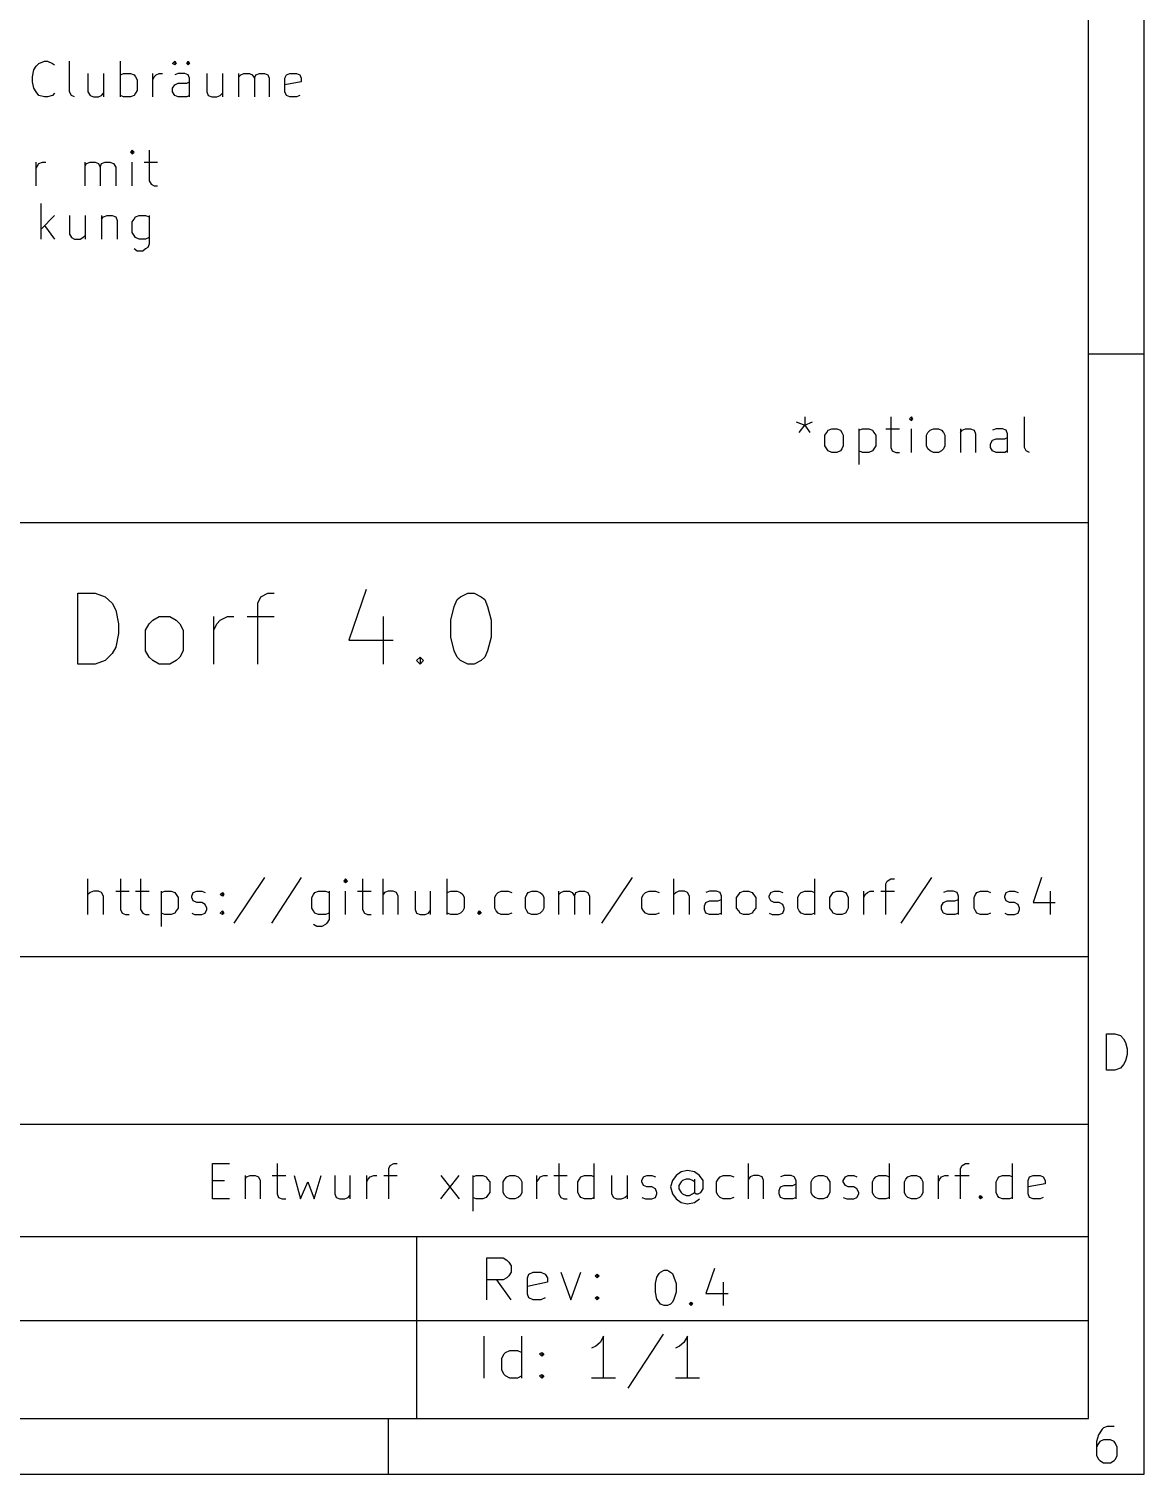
# Model space of a CAD drawing. Extents: x 10 to 287, y -200 to -10.
# Drawn here: x 247.2 to 287, y -200 to -148.4 of the extents above; entities that cross this region are included whole.
import ezdxf

# ---------------------------------------------------------------- set-up
doc = ezdxf.new("R2010")
doc.units = 0
doc.header["$MEASUREMENT"] = 0
doc.layers.add('BLUE3', color=171, linetype='CONTINUOUS')
doc.layers.add('RED2', color=1, linetype='CONTINUOUS')

msp = doc.modelspace()

# ---------------------------------------------------------------- linework, layer by layer
at = {"layer": 'BLUE3', "linetype": 'CONTINUOUS'}
for p, q in [((247.345, -149.835), (247.421, -149.708)), ((247.421, -149.708), (247.523, -149.606)), ((247.523, -149.606), (247.726, -149.53)), ((247.726, -149.53), (247.828, -149.53)), ((247.828, -149.53), (248.006, -149.606)), ((248.006, -149.606), (248.082, -149.657)), ((248.615, -150.622), (248.615, -149.53)), ((250.444, -150.8), (250.444, -149.53)), ((252.298, -149.606), (252.374, -149.53)), ((252.374, -149.657), (252.298, -149.606)), ((252.374, -149.53), (252.425, -149.606)), ((252.374, -149.53), (252.374, -149.657)), ((252.425, -149.606), (252.374, -149.657)), ((252.806, -149.606), (252.857, -149.53)), ((252.857, -149.657), (252.806, -149.606)), ((252.857, -149.53), (252.908, -149.606)), ((252.857, -149.53), (252.857, -149.657)), ((252.908, -149.606), (252.857, -149.657)), ((247.294, -150.089), (247.345, -149.835)), ((247.294, -150.266), (247.294, -150.089)), ((249.276, -149.962), (249.276, -150.622)), ((249.834, -149.962), (249.834, -150.8)), ((250.444, -150.012), (250.546, -149.962)), ((250.546, -149.962), (250.8, -149.962)), ((250.8, -149.962), (250.927, -150.012)), ((250.927, -150.012), (250.977, -150.089)), ((250.977, -150.089), (251.028, -150.19)), ((251.028, -150.19), (251.028, -150.571)), ((251.587, -150.8), (251.587, -149.962)), ((251.587, -150.19), (251.638, -150.089)), ((251.638, -150.089), (251.714, -150.012)), ((251.714, -150.012), (251.816, -149.962)), ((251.816, -149.962), (251.943, -149.962)), ((252.501, -149.962), (252.374, -150.012)), ((252.73, -149.962), (252.501, -149.962)), ((252.857, -150.012), (252.73, -149.962)), ((252.908, -150.139), (252.857, -150.012)), ((252.908, -150.8), (252.908, -150.139)), ((253.517, -149.962), (253.517, -150.622)), ((254.076, -149.962), (254.076, -150.8)), ((254.66, -150.8), (254.66, -149.962)), ((254.66, -150.089), (254.737, -150.012)), ((254.737, -150.012), (254.838, -149.962)), ((254.838, -149.962), (255.041, -149.962)), ((255.041, -149.962), (255.143, -150.012)), ((255.143, -150.012), (255.219, -150.139)), ((255.219, -150.139), (255.27, -150.012)), ((255.219, -150.139), (255.219, -150.8)), ((255.27, -150.012), (255.397, -149.962)), ((255.397, -149.962), (255.575, -149.962)), ((255.575, -149.962), (255.702, -150.012)), ((255.702, -150.012), (255.753, -150.139)), ((255.753, -150.139), (255.753, -150.8)), ((256.311, -150.139), (256.362, -150.012)), ((256.311, -150.622), (256.311, -150.139)), ((256.362, -150.012), (256.489, -149.962)), ((256.489, -149.962), (256.718, -149.962)), ((256.718, -149.962), (256.845, -150.012)), ((256.845, -150.012), (256.896, -150.139)), ((256.896, -150.139), (256.896, -150.266)), ((247.345, -150.495), (247.294, -150.266)), ((247.421, -150.622), (247.345, -150.495)), ((247.523, -150.749), (247.421, -150.622)), ((248.082, -150.673), (248.006, -150.749)), ((248.691, -150.749), (248.615, -150.622)), ((249.276, -150.622), (249.352, -150.749)), ((249.758, -150.749), (249.834, -150.673)), ((250.977, -150.673), (250.927, -150.749)), ((251.028, -150.571), (250.977, -150.673)), ((252.298, -150.495), (252.374, -150.368)), ((252.298, -150.622), (252.298, -150.495)), ((252.374, -150.749), (252.298, -150.622)), ((252.374, -150.368), (252.501, -150.317)), ((252.501, -150.317), (252.806, -150.317)), ((252.806, -150.317), (252.908, -150.266)), ((253.517, -150.622), (253.568, -150.749)), ((254, -150.749), (254.076, -150.673)), ((256.896, -150.266), (256.311, -150.368)), ((256.362, -150.749), (256.311, -150.622)), ((247.726, -150.8), (247.523, -150.749)), ((247.828, -150.8), (247.726, -150.8)), ((248.006, -150.749), (247.828, -150.8)), ((248.793, -150.8), (248.691, -150.749)), ((249.352, -150.749), (249.479, -150.8)), ((249.479, -150.8), (249.657, -150.8)), ((249.657, -150.8), (249.758, -150.749)), ((250.546, -150.8), (250.444, -150.749)), ((250.8, -150.8), (250.546, -150.8)), ((250.927, -150.749), (250.8, -150.8)), ((252.501, -150.8), (252.374, -150.749)), ((252.806, -150.8), (252.501, -150.8)), ((252.908, -150.749), (252.806, -150.8)), ((253.568, -150.749), (253.695, -150.8)), ((253.695, -150.8), (253.873, -150.8)), ((253.873, -150.8), (254, -150.749)), ((256.489, -150.8), (256.362, -150.749)), ((256.718, -150.8), (256.489, -150.8)), ((256.845, -150.749), (256.718, -150.8)), ((250.85, -152.705), (250.8, -152.781)), ((250.8, -152.781), (250.85, -152.832)), ((250.927, -152.781), (250.85, -152.705)), ((250.85, -152.705), (250.85, -152.832)), ((250.85, -152.832), (250.927, -152.781)), ((251.46, -152.705), (251.46, -153.797)), ((247.421, -153.975), (247.421, -153.137)), ((247.421, -153.365), (247.472, -153.264)), ((247.472, -153.264), (247.523, -153.187)), ((247.523, -153.187), (247.65, -153.137)), ((247.65, -153.137), (247.777, -153.137)), ((249.174, -153.975), (249.174, -153.137)), ((249.174, -153.264), (249.225, -153.187)), ((249.225, -153.187), (249.352, -153.137)), ((249.352, -153.137), (249.53, -153.137)), ((249.53, -153.137), (249.657, -153.187)), ((249.657, -153.187), (249.707, -153.314)), ((249.707, -153.314), (249.758, -153.187)), ((249.707, -153.314), (249.707, -153.975)), ((249.758, -153.187), (249.885, -153.137)), ((249.885, -153.137), (250.063, -153.137)), ((250.063, -153.137), (250.19, -153.187)), ((250.19, -153.187), (250.266, -153.314)), ((250.266, -153.314), (250.266, -153.975)), ((250.85, -153.975), (250.85, -153.137)), ((251.282, -153.137), (251.765, -153.137)), ((251.46, -153.797), (251.536, -153.924)), ((251.536, -153.924), (251.638, -153.975)), ((251.638, -153.975), (251.765, -153.975)), ((247.599, -155.88), (247.599, -154.61)), ((248.082, -155.042), (247.599, -155.524)), ((248.615, -155.042), (248.615, -155.702)), ((249.174, -155.042), (249.174, -155.88)), ((249.758, -155.042), (249.758, -155.88)), ((249.758, -155.169), (249.834, -155.092)), ((249.834, -155.092), (249.961, -155.042)), ((249.961, -155.042), (250.139, -155.042)), ((250.139, -155.042), (250.266, -155.092)), ((250.266, -155.092), (250.317, -155.219)), ((250.317, -155.219), (250.317, -155.88)), ((250.85, -155.27), (250.927, -155.169)), ((250.85, -155.651), (250.85, -155.27)), ((250.927, -155.169), (250.977, -155.092)), ((250.977, -155.092), (251.104, -155.042)), ((251.104, -155.042), (251.333, -155.042)), ((251.333, -155.042), (251.46, -155.092)), ((251.46, -155.042), (251.46, -156.058)), ((247.726, -155.397), (248.082, -155.88)), ((248.615, -155.702), (248.691, -155.829)), ((248.691, -155.829), (248.793, -155.88)), ((248.793, -155.88), (248.996, -155.88)), ((248.996, -155.88), (249.098, -155.829)), ((249.098, -155.829), (249.174, -155.753)), ((250.927, -155.753), (250.85, -155.651)), ((250.977, -155.829), (250.927, -155.753)), ((251.104, -155.88), (250.977, -155.829)), ((251.333, -155.88), (251.104, -155.88)), ((251.46, -155.829), (251.333, -155.88)), ((251.028, -156.312), (250.927, -156.235)), ((251.231, -156.312), (251.028, -156.312)), ((251.333, -156.235), (251.231, -156.312)), ((251.409, -156.185), (251.333, -156.235)), ((251.46, -156.058), (251.409, -156.185)), ((274.574, -162.408), (274.879, -162.535)), ((274.676, -162.789), (274.879, -162.535)), ((274.879, -162.23), (274.879, -162.535)), ((274.879, -162.535), (275.158, -162.408)), ((274.879, -162.535), (275.057, -162.789)), ((277.952, -162.23), (277.952, -163.322)), ((278.689, -162.23), (278.613, -162.306)), ((278.613, -162.306), (278.689, -162.357)), ((278.74, -162.306), (278.689, -162.23)), ((278.689, -162.23), (278.689, -162.357)), ((278.689, -162.357), (278.74, -162.306)), ((282.727, -163.322), (282.727, -162.23)), ((275.59, -162.89), (275.666, -162.789)), ((275.59, -163.271), (275.59, -162.89)), ((275.666, -162.789), (275.717, -162.712)), ((275.717, -162.712), (275.844, -162.662)), ((275.844, -162.662), (276.022, -162.662)), ((276.022, -162.662), (276.149, -162.712)), ((276.149, -162.712), (276.2, -162.789)), ((276.2, -162.789), (276.25, -162.89)), ((276.25, -162.89), (276.25, -163.271)), ((276.809, -162.662), (276.809, -163.932)), ((276.809, -162.712), (276.936, -162.662)), ((276.936, -162.662), (277.165, -162.662)), ((277.165, -162.662), (277.292, -162.712)), ((277.292, -162.712), (277.343, -162.789)), ((277.343, -162.789), (277.419, -162.89)), ((277.419, -162.89), (277.419, -163.271)), ((277.774, -162.662), (278.257, -162.662)), ((278.689, -163.5), (278.689, -162.662)), ((279.222, -162.89), (279.273, -162.789)), ((279.222, -163.271), (279.222, -162.89)), ((279.273, -162.789), (279.349, -162.712)), ((279.349, -162.712), (279.476, -162.662)), ((279.476, -162.662), (279.654, -162.662)), ((279.654, -162.662), (279.756, -162.712)), ((279.756, -162.712), (279.832, -162.789)), ((279.832, -162.789), (279.883, -162.89)), ((279.883, -162.89), (279.883, -163.271)), ((280.441, -162.662), (280.441, -163.5)), ((280.441, -162.789), (280.492, -162.712)), ((280.492, -162.712), (280.619, -162.662)), ((280.619, -162.662), (280.797, -162.662)), ((280.797, -162.662), (280.924, -162.712)), ((280.924, -162.712), (280.975, -162.839)), ((280.975, -162.839), (280.975, -163.5)), ((281.508, -163.195), (281.584, -163.068)), ((281.711, -162.662), (281.584, -162.712)), ((281.584, -163.068), (281.711, -163.017)), ((281.94, -162.662), (281.711, -162.662)), ((281.711, -163.017), (282.016, -163.017)), ((282.067, -162.712), (281.94, -162.662)), ((282.016, -163.017), (282.118, -162.966)), ((282.118, -162.839), (282.067, -162.712)), ((282.118, -163.5), (282.118, -162.839)), ((275.666, -163.373), (275.59, -163.271)), ((275.717, -163.449), (275.666, -163.373)), ((275.844, -163.5), (275.717, -163.449)), ((276.022, -163.5), (275.844, -163.5)), ((276.149, -163.449), (276.022, -163.5)), ((276.2, -163.373), (276.149, -163.449)), ((276.25, -163.271), (276.2, -163.373)), ((276.936, -163.5), (276.809, -163.449)), ((277.165, -163.5), (276.936, -163.5)), ((277.292, -163.449), (277.165, -163.5)), ((277.343, -163.373), (277.292, -163.449)), ((277.419, -163.271), (277.343, -163.373)), ((277.952, -163.322), (278.003, -163.449)), ((278.003, -163.449), (278.13, -163.5)), ((278.13, -163.5), (278.257, -163.5)), ((279.273, -163.373), (279.222, -163.271)), ((279.349, -163.449), (279.273, -163.373)), ((279.476, -163.5), (279.349, -163.449)), ((279.654, -163.5), (279.476, -163.5)), ((279.756, -163.449), (279.654, -163.5)), ((279.832, -163.373), (279.756, -163.449)), ((279.883, -163.271), (279.832, -163.373)), ((281.508, -163.322), (281.508, -163.195)), ((281.584, -163.449), (281.508, -163.322)), ((281.711, -163.5), (281.584, -163.449)), ((282.016, -163.5), (281.711, -163.5)), ((282.118, -163.449), (282.016, -163.5)), ((282.778, -163.449), (282.727, -163.322)), ((282.905, -163.5), (282.778, -163.449)), ((248.92, -171.069), (248.92, -168.529)), ((248.92, -168.529), (249.53, -168.529)), ((249.53, -168.529), (249.885, -168.656)), ((249.885, -168.656), (250.139, -168.885)), ((255.346, -168.885), (255.448, -168.656)), ((255.448, -168.656), (255.702, -168.529)), ((255.702, -168.529), (255.93, -168.529)), ((259.207, -168.402), (258.597, -170.205)), ((262.357, -169.012), (262.458, -168.758)), ((262.458, -168.758), (262.585, -168.656)), ((262.585, -168.656), (262.839, -168.529)), ((262.839, -168.529), (263.068, -168.529)), ((263.068, -168.529), (263.322, -168.656)), ((263.322, -168.656), (263.449, -168.758)), ((263.449, -168.758), (263.55, -169.012)), ((250.139, -168.885), (250.266, -169.139)), ((250.266, -169.139), (250.368, -169.621)), ((255.346, -171.069), (255.346, -168.885)), ((262.23, -169.494), (262.357, -169.012)), ((263.55, -169.012), (263.677, -169.494)), ((250.368, -169.621), (250.368, -169.977)), ((251.333, -169.85), (251.46, -169.621)), ((251.333, -170.586), (251.333, -169.85)), ((251.46, -169.621), (251.587, -169.494)), ((251.587, -169.494), (251.816, -169.367)), ((251.816, -169.367), (252.197, -169.367)), ((252.197, -169.367), (252.425, -169.494)), ((252.425, -169.494), (252.552, -169.621)), ((252.552, -169.621), (252.679, -169.85)), ((252.679, -169.85), (252.679, -170.586)), ((253.771, -171.069), (253.771, -169.367)), ((253.771, -169.85), (253.873, -169.621)), ((253.873, -169.621), (254, -169.494)), ((254, -169.494), (254.254, -169.367)), ((254.254, -169.367), (254.483, -169.367)), ((254.965, -169.367), (255.93, -169.367)), ((259.817, -169.367), (259.817, -171.069)), ((262.23, -170.104), (262.23, -169.494)), ((263.677, -169.494), (263.677, -170.104)), ((250.368, -169.977), (250.266, -170.459)), ((258.597, -170.205), (260.172, -170.205)), ((262.357, -170.586), (262.23, -170.104)), ((263.677, -170.104), (263.55, -170.586)), ((250.139, -170.688), (249.885, -170.942)), ((250.266, -170.459), (250.139, -170.688)), ((251.46, -170.815), (251.333, -170.586)), ((251.587, -170.942), (251.46, -170.815)), ((252.552, -170.815), (252.425, -170.942)), ((252.679, -170.586), (252.552, -170.815)), ((261.01, -170.942), (261.137, -170.815)), ((261.137, -170.815), (261.264, -170.942)), ((261.137, -170.815), (261.137, -171.069)), ((262.458, -170.815), (262.357, -170.586)), ((262.585, -170.942), (262.458, -170.815)), ((263.449, -170.815), (263.322, -170.942)), ((263.55, -170.586), (263.449, -170.815)), ((249.53, -171.069), (248.92, -171.069)), ((249.885, -170.942), (249.53, -171.069)), ((251.816, -171.069), (251.587, -170.942)), ((252.197, -171.069), (251.816, -171.069)), ((252.425, -170.942), (252.197, -171.069)), ((261.137, -171.069), (261.01, -170.942)), ((261.264, -170.942), (261.137, -171.069)), ((262.839, -171.069), (262.585, -170.942)), ((263.068, -171.069), (262.839, -171.069)), ((263.322, -170.942), (263.068, -171.069)), ((249.276, -180.01), (249.276, -178.74)), ((250.444, -178.74), (250.444, -179.832)), ((251.155, -178.74), (251.155, -179.832)), ((255.575, -178.689), (254.483, -180.315)), ((256.896, -178.689), (255.829, -180.315)), ((258.47, -178.74), (258.42, -178.816)), ((258.42, -178.816), (258.47, -178.867)), ((258.547, -178.816), (258.47, -178.74)), ((258.47, -178.74), (258.47, -178.867)), ((258.47, -178.867), (258.547, -178.816)), ((259.08, -178.74), (259.08, -179.832)), ((259.817, -180.01), (259.817, -178.74)), ((262.103, -180.01), (262.103, -178.74)), ((268.707, -178.689), (267.614, -180.315)), ((270.205, -180.01), (270.205, -178.74)), ((275.234, -180.01), (275.234, -178.74)), ((277.774, -178.918), (277.825, -178.816)), ((277.774, -180.01), (277.774, -178.918)), ((277.825, -178.816), (277.952, -178.74)), ((277.952, -178.74), (278.079, -178.74)), ((279.4, -178.689), (278.308, -180.315)), ((283.337, -178.689), (283.032, -179.578)), ((249.352, -179.222), (249.276, -179.299)), ((249.479, -179.172), (249.352, -179.222)), ((249.657, -179.172), (249.479, -179.172)), ((249.758, -179.222), (249.657, -179.172)), ((249.834, -179.349), (249.758, -179.222)), ((249.834, -180.01), (249.834, -179.349)), ((250.266, -179.172), (250.749, -179.172)), ((250.977, -179.172), (251.46, -179.172)), ((251.892, -179.172), (251.892, -180.442)), ((251.892, -179.222), (252.019, -179.172)), ((252.019, -179.172), (252.247, -179.172)), ((252.247, -179.172), (252.374, -179.222)), ((252.374, -179.222), (252.425, -179.299)), ((252.425, -179.299), (252.501, -179.4)), ((252.501, -179.4), (252.501, -179.781)), ((252.984, -179.349), (253.035, -179.222)), ((252.984, -179.4), (252.984, -179.349)), ((253.035, -179.527), (252.984, -179.4)), ((253.035, -179.222), (253.162, -179.172)), ((253.162, -179.578), (253.035, -179.527)), ((253.162, -179.172), (253.34, -179.172)), ((253.34, -179.578), (253.162, -179.578)), ((253.34, -179.172), (253.467, -179.222)), ((253.467, -179.654), (253.34, -179.578)), ((253.517, -179.781), (253.467, -179.654)), ((254, -179.299), (254.076, -179.222)), ((254.076, -179.349), (254, -179.299)), ((254.076, -179.222), (254.127, -179.299)), ((254.076, -179.222), (254.076, -179.349)), ((254.127, -179.299), (254.076, -179.349)), ((257.277, -179.4), (257.327, -179.299)), ((257.277, -179.781), (257.277, -179.4)), ((257.327, -179.299), (257.378, -179.222)), ((257.378, -179.222), (257.505, -179.172)), ((257.505, -179.172), (257.759, -179.172)), ((257.759, -179.172), (257.886, -179.222)), ((257.886, -179.172), (257.886, -180.188)), ((258.47, -180.01), (258.47, -179.172)), ((258.902, -179.172), (259.385, -179.172)), ((259.867, -179.222), (259.817, -179.299)), ((259.994, -179.172), (259.867, -179.222)), ((260.172, -179.172), (259.994, -179.172)), ((260.299, -179.222), (260.172, -179.172)), ((260.35, -179.349), (260.299, -179.222)), ((260.35, -180.01), (260.35, -179.349)), ((260.96, -179.172), (260.96, -179.832)), ((261.493, -179.172), (261.493, -180.01)), ((262.103, -179.222), (262.23, -179.172)), ((262.23, -179.172), (262.458, -179.172)), ((262.458, -179.172), (262.585, -179.222)), ((262.585, -179.222), (262.661, -179.299)), ((262.661, -179.299), (262.712, -179.4)), ((262.712, -179.4), (262.712, -179.781)), ((263.804, -179.4), (263.855, -179.299)), ((263.804, -179.781), (263.804, -179.4)), ((263.855, -179.299), (263.931, -179.222)), ((263.931, -179.222), (264.033, -179.172)), ((264.033, -179.172), (264.287, -179.172)), ((264.287, -179.172), (264.414, -179.222)), ((264.897, -179.4), (264.947, -179.299)), ((264.897, -179.781), (264.897, -179.4)), ((264.947, -179.299), (264.998, -179.222)), ((264.998, -179.222), (265.125, -179.172)), ((265.125, -179.172), (265.303, -179.172)), ((265.303, -179.172), (265.43, -179.222)), ((265.43, -179.222), (265.506, -179.299)), ((265.506, -179.299), (265.557, -179.4)), ((265.557, -179.4), (265.557, -179.781)), ((266.09, -180.01), (266.09, -179.172)), ((266.09, -179.299), (266.167, -179.222)), ((266.167, -179.222), (266.268, -179.172)), ((266.268, -179.172), (266.471, -179.172)), ((266.471, -179.172), (266.573, -179.222)), ((266.573, -179.222), (266.649, -179.349)), ((266.649, -179.349), (266.7, -179.222)), ((266.649, -179.349), (266.649, -180.01)), ((266.7, -179.222), (266.827, -179.172)), ((266.827, -179.172), (267.005, -179.172)), ((267.005, -179.172), (267.132, -179.222)), ((267.132, -179.222), (267.183, -179.349)), ((267.183, -179.349), (267.183, -180.01)), ((269.062, -179.4), (269.113, -179.299)), ((269.062, -179.781), (269.062, -179.4)), ((269.113, -179.299), (269.189, -179.222)), ((269.189, -179.222), (269.316, -179.172)), ((269.316, -179.172), (269.545, -179.172)), ((269.545, -179.172), (269.672, -179.222)), ((270.281, -179.222), (270.205, -179.299)), ((270.383, -179.172), (270.281, -179.222)), ((270.586, -179.172), (270.383, -179.172)), ((270.688, -179.222), (270.586, -179.172)), ((270.764, -179.349), (270.688, -179.222)), ((270.764, -180.01), (270.764, -179.349)), ((271.297, -179.705), (271.348, -179.578)), ((271.475, -179.172), (271.348, -179.222)), ((271.348, -179.578), (271.475, -179.527)), ((271.729, -179.172), (271.475, -179.172)), ((271.475, -179.527), (271.78, -179.527)), ((271.856, -179.222), (271.729, -179.172)), ((271.78, -179.527), (271.907, -179.476)), ((271.907, -179.349), (271.856, -179.222)), ((271.907, -180.01), (271.907, -179.349)), ((272.44, -179.4), (272.517, -179.299)), ((272.44, -179.781), (272.44, -179.4)), ((272.517, -179.299), (272.567, -179.222)), ((272.567, -179.222), (272.694, -179.172)), ((272.694, -179.172), (272.872, -179.172)), ((272.872, -179.172), (272.999, -179.222)), ((272.999, -179.222), (273.05, -179.299)), ((273.05, -179.299), (273.126, -179.4)), ((273.126, -179.4), (273.126, -179.781)), ((273.609, -179.349), (273.66, -179.222)), ((273.609, -179.4), (273.609, -179.349)), ((273.66, -179.527), (273.609, -179.4)), ((273.66, -179.222), (273.787, -179.172)), ((273.787, -179.578), (273.66, -179.527)), ((273.787, -179.172), (273.964, -179.172)), ((273.964, -179.578), (273.787, -179.578)), ((273.964, -179.172), (274.091, -179.222)), ((274.091, -179.654), (273.964, -179.578)), ((274.142, -179.781), (274.091, -179.654)), ((274.625, -179.4), (274.676, -179.299)), ((274.625, -179.781), (274.625, -179.4)), ((274.676, -179.299), (274.752, -179.222)), ((274.752, -179.222), (274.879, -179.172)), ((274.879, -179.172), (275.107, -179.172)), ((275.107, -179.172), (275.234, -179.222)), ((275.768, -179.4), (275.844, -179.299)), ((275.768, -179.781), (275.768, -179.4)), ((275.844, -179.299), (275.895, -179.222)), ((275.895, -179.222), (276.022, -179.172)), ((276.022, -179.172), (276.2, -179.172)), ((276.2, -179.172), (276.327, -179.222)), ((276.327, -179.222), (276.377, -179.299)), ((276.377, -179.299), (276.428, -179.4)), ((276.428, -179.4), (276.428, -179.781)), ((276.987, -180.01), (276.987, -179.172)), ((276.987, -179.4), (277.038, -179.299)), ((277.038, -179.299), (277.114, -179.222)), ((277.114, -179.222), (277.216, -179.172)), ((277.216, -179.172), (277.343, -179.172)), ((277.597, -179.172), (278.079, -179.172)), ((279.756, -179.705), (279.832, -179.578)), ((279.959, -179.172), (279.832, -179.222)), ((279.832, -179.578), (279.959, -179.527)), ((280.187, -179.172), (279.959, -179.172)), ((279.959, -179.527), (280.238, -179.527)), ((280.314, -179.222), (280.187, -179.172)), ((280.238, -179.527), (280.365, -179.476)), ((280.365, -179.349), (280.314, -179.222)), ((280.365, -180.01), (280.365, -179.349)), ((280.924, -179.4), (280.975, -179.299)), ((280.924, -179.781), (280.924, -179.4)), ((280.975, -179.299), (281.026, -179.222)), ((281.026, -179.222), (281.153, -179.172)), ((281.153, -179.172), (281.407, -179.172)), ((281.407, -179.172), (281.508, -179.222)), ((282.016, -179.349), (282.067, -179.222)), ((282.016, -179.4), (282.016, -179.349)), ((282.067, -179.527), (282.016, -179.4)), ((282.067, -179.222), (282.194, -179.172)), ((282.194, -179.578), (282.067, -179.527)), ((282.194, -179.172), (282.372, -179.172)), ((282.372, -179.578), (282.194, -179.578)), ((282.372, -179.172), (282.499, -179.222)), ((282.499, -179.654), (282.372, -179.578)), ((282.55, -179.781), (282.499, -179.654)), ((283.032, -179.578), (283.82, -179.578)), ((283.642, -179.172), (283.642, -180.01)), ((250.444, -179.832), (250.495, -179.959)), ((250.495, -179.959), (250.622, -180.01)), ((250.622, -180.01), (250.749, -180.01)), ((251.155, -179.832), (251.231, -179.959)), ((251.231, -179.959), (251.333, -180.01)), ((251.333, -180.01), (251.46, -180.01)), ((252.019, -180.01), (251.892, -179.959)), ((252.247, -180.01), (252.019, -180.01)), ((252.374, -179.959), (252.247, -180.01)), ((252.425, -179.883), (252.374, -179.959)), ((252.501, -179.781), (252.425, -179.883)), ((252.984, -179.959), (253.086, -180.01)), ((253.086, -180.01), (253.34, -180.01)), ((253.34, -180.01), (253.467, -179.959)), ((253.467, -179.959), (253.517, -179.832)), ((253.517, -179.832), (253.517, -179.781)), ((254, -179.959), (254.076, -179.883)), ((254.076, -180.01), (254, -179.959)), ((254.076, -179.883), (254.127, -179.959)), ((254.076, -179.883), (254.076, -180.01)), ((254.127, -179.959), (254.076, -180.01)), ((257.327, -179.883), (257.277, -179.781)), ((257.378, -179.959), (257.327, -179.883)), ((257.505, -180.01), (257.378, -179.959)), ((257.759, -180.01), (257.505, -180.01)), ((257.886, -179.959), (257.759, -180.01)), ((259.08, -179.832), (259.156, -179.959)), ((259.156, -179.959), (259.258, -180.01)), ((259.258, -180.01), (259.385, -180.01)), ((260.96, -179.832), (261.01, -179.959)), ((261.01, -179.959), (261.137, -180.01)), ((261.137, -180.01), (261.315, -180.01)), ((261.315, -180.01), (261.442, -179.959)), ((261.442, -179.959), (261.493, -179.883)), ((262.23, -180.01), (262.103, -179.959)), ((262.458, -180.01), (262.23, -180.01)), ((262.585, -179.959), (262.458, -180.01)), ((262.661, -179.883), (262.585, -179.959)), ((262.712, -179.781), (262.661, -179.883)), ((263.195, -179.959), (263.246, -179.883)), ((263.246, -180.01), (263.195, -179.959)), ((263.246, -179.883), (263.322, -179.959)), ((263.246, -179.883), (263.246, -180.01)), ((263.322, -179.959), (263.246, -180.01)), ((263.855, -179.883), (263.804, -179.781)), ((263.931, -179.959), (263.855, -179.883)), ((264.033, -180.01), (263.931, -179.959)), ((264.287, -180.01), (264.033, -180.01)), ((264.414, -179.959), (264.287, -180.01)), ((264.947, -179.883), (264.897, -179.781)), ((264.998, -179.959), (264.947, -179.883)), ((265.125, -180.01), (264.998, -179.959)), ((265.303, -180.01), (265.125, -180.01)), ((265.43, -179.959), (265.303, -180.01)), ((265.506, -179.883), (265.43, -179.959)), ((265.557, -179.781), (265.506, -179.883)), ((269.113, -179.883), (269.062, -179.781)), ((269.189, -179.959), (269.113, -179.883)), ((269.316, -180.01), (269.189, -179.959)), ((269.545, -180.01), (269.316, -180.01)), ((269.672, -179.959), (269.545, -180.01)), ((271.297, -179.832), (271.297, -179.705)), ((271.348, -179.959), (271.297, -179.832)), ((271.475, -180.01), (271.348, -179.959)), ((271.78, -180.01), (271.475, -180.01)), ((271.907, -179.959), (271.78, -180.01)), ((272.517, -179.883), (272.44, -179.781)), ((272.567, -179.959), (272.517, -179.883)), ((272.694, -180.01), (272.567, -179.959)), ((272.872, -180.01), (272.694, -180.01)), ((272.999, -179.959), (272.872, -180.01)), ((273.05, -179.883), (272.999, -179.959)), ((273.126, -179.781), (273.05, -179.883)), ((273.609, -179.959), (273.71, -180.01)), ((273.71, -180.01), (273.964, -180.01)), ((273.964, -180.01), (274.091, -179.959)), ((274.091, -179.959), (274.142, -179.832)), ((274.142, -179.832), (274.142, -179.781)), ((274.676, -179.883), (274.625, -179.781)), ((274.752, -179.959), (274.676, -179.883)), ((274.879, -180.01), (274.752, -179.959)), ((275.107, -180.01), (274.879, -180.01)), ((275.234, -179.959), (275.107, -180.01)), ((275.844, -179.883), (275.768, -179.781)), ((275.895, -179.959), (275.844, -179.883)), ((276.022, -180.01), (275.895, -179.959)), ((276.2, -180.01), (276.022, -180.01)), ((276.327, -179.959), (276.2, -180.01)), ((276.377, -179.883), (276.327, -179.959)), ((276.428, -179.781), (276.377, -179.883)), ((279.756, -179.832), (279.756, -179.705)), ((279.832, -179.959), (279.756, -179.832)), ((279.959, -180.01), (279.832, -179.959)), ((280.238, -180.01), (279.959, -180.01)), ((280.365, -179.959), (280.238, -180.01)), ((280.975, -179.883), (280.924, -179.781)), ((281.026, -179.959), (280.975, -179.883)), ((281.153, -180.01), (281.026, -179.959)), ((281.407, -180.01), (281.153, -180.01)), ((281.508, -179.959), (281.407, -180.01)), ((282.016, -179.959), (282.118, -180.01)), ((282.118, -180.01), (282.372, -180.01)), ((282.372, -180.01), (282.499, -179.959)), ((282.499, -179.959), (282.55, -179.832)), ((282.55, -179.832), (282.55, -179.781)), ((257.454, -180.442), (257.327, -180.365)), ((257.632, -180.442), (257.454, -180.442)), ((257.759, -180.365), (257.632, -180.442)), ((257.81, -180.315), (257.759, -180.365)), ((257.886, -180.188), (257.81, -180.315)), ((253.721, -190.17), (253.721, -188.9)), ((253.721, -188.9), (254.33, -188.9)), ((256.032, -188.9), (256.032, -189.992)), ((260.071, -188.976), (260.198, -188.9)), ((260.198, -188.9), (260.325, -188.9)), ((266.09, -188.9), (266.09, -189.992)), ((267.36, -190.17), (267.36, -188.9)), ((272.872, -190.17), (272.872, -188.9)), ((277.901, -190.17), (277.901, -188.9)), ((280.492, -188.976), (280.619, -188.9)), ((280.619, -188.9), (280.746, -188.9)), ((282.296, -190.17), (282.296, -188.9)), ((254.889, -189.332), (254.889, -190.17)), ((254.889, -189.459), (254.94, -189.382)), ((254.94, -189.382), (255.067, -189.332)), ((255.067, -189.332), (255.245, -189.332)), ((255.245, -189.332), (255.372, -189.382)), ((255.372, -189.382), (255.422, -189.509)), ((255.854, -189.332), (256.337, -189.332)), ((256.642, -189.332), (256.87, -190.17)), ((257.353, -190.17), (257.607, -189.332)), ((258.089, -189.332), (258.089, -189.992)), ((258.623, -189.332), (258.623, -190.17)), ((259.232, -190.17), (259.232, -189.332)), ((259.232, -189.56), (259.283, -189.459)), ((259.283, -189.459), (259.359, -189.382)), ((259.359, -189.382), (259.486, -189.332)), ((259.486, -189.332), (259.588, -189.332)), ((259.842, -189.332), (260.325, -189.332)), ((260.02, -189.078), (260.071, -188.976)), ((260.02, -190.17), (260.02, -189.078)), ((261.874, -190.17), (262.534, -189.332)), ((261.874, -189.332), (262.534, -190.17)), ((263.017, -189.332), (263.017, -190.602)), ((263.017, -189.382), (263.144, -189.332)), ((263.144, -189.332), (263.373, -189.332)), ((263.373, -189.332), (263.5, -189.382)), ((263.5, -189.382), (263.55, -189.459)), ((263.55, -189.459), (263.627, -189.56)), ((264.109, -189.56), (264.16, -189.459)), ((264.16, -189.459), (264.236, -189.382)), ((264.236, -189.382), (264.338, -189.332)), ((264.338, -189.332), (264.516, -189.332)), ((264.516, -189.332), (264.643, -189.382)), ((264.643, -189.382), (264.719, -189.459)), ((264.719, -189.459), (264.77, -189.56)), ((265.303, -190.17), (265.303, -189.332)), ((265.303, -189.56), (265.379, -189.459)), ((265.379, -189.459), (265.43, -189.382)), ((265.43, -189.382), (265.557, -189.332)), ((265.557, -189.332), (265.684, -189.332)), ((265.913, -189.332), (266.395, -189.332)), ((266.776, -189.56), (266.827, -189.459)), ((266.827, -189.459), (266.878, -189.382)), ((266.878, -189.382), (267.005, -189.332)), ((267.005, -189.332), (267.259, -189.332)), ((267.259, -189.332), (267.36, -189.382)), ((267.97, -189.332), (267.97, -189.992)), ((268.529, -189.332), (268.529, -190.17)), ((269.062, -189.509), (269.113, -189.382)), ((269.113, -189.382), (269.24, -189.332)), ((269.24, -189.332), (269.418, -189.332)), ((269.418, -189.332), (269.545, -189.382)), ((270.281, -189.332), (270.154, -189.509)), ((270.459, -189.205), (270.281, -189.332)), ((270.688, -189.154), (270.459, -189.205)), ((270.637, -189.459), (270.51, -189.509)), ((270.764, -189.459), (270.637, -189.459)), ((270.942, -189.205), (270.688, -189.154)), ((270.866, -189.509), (270.764, -189.459)), ((271.12, -189.332), (270.942, -189.205)), ((270.942, -189.459), (270.942, -189.941)), ((271.247, -189.509), (271.12, -189.332)), ((271.729, -189.56), (271.78, -189.459)), ((271.78, -189.459), (271.856, -189.382)), ((271.856, -189.382), (271.958, -189.332)), ((271.958, -189.332), (272.212, -189.332)), ((272.212, -189.332), (272.339, -189.382)), ((272.923, -189.382), (272.872, -189.459)), ((273.05, -189.332), (272.923, -189.382)), ((273.228, -189.332), (273.05, -189.332)), ((273.355, -189.382), (273.228, -189.332)), ((273.406, -189.509), (273.355, -189.382)), ((274.142, -189.332), (274.015, -189.382)), ((274.396, -189.332), (274.142, -189.332)), ((274.498, -189.382), (274.396, -189.332)), ((274.574, -189.509), (274.498, -189.382)), ((275.107, -189.56), (275.158, -189.459)), ((275.158, -189.459), (275.234, -189.382)), ((275.234, -189.382), (275.361, -189.332)), ((275.361, -189.332), (275.539, -189.332)), ((275.539, -189.332), (275.666, -189.382)), ((275.666, -189.382), (275.717, -189.459)), ((275.717, -189.459), (275.768, -189.56)), ((276.25, -189.509), (276.327, -189.382)), ((276.327, -189.382), (276.428, -189.332)), ((276.428, -189.332), (276.631, -189.332)), ((276.631, -189.332), (276.733, -189.382)), ((277.292, -189.56), (277.343, -189.459)), ((277.343, -189.459), (277.419, -189.382)), ((277.419, -189.382), (277.52, -189.332)), ((277.52, -189.332), (277.774, -189.332)), ((277.774, -189.332), (277.901, -189.382)), ((278.435, -189.56), (278.486, -189.459)), ((278.486, -189.459), (278.562, -189.382)), ((278.562, -189.382), (278.689, -189.332)), ((278.689, -189.332), (278.867, -189.332)), ((278.867, -189.332), (278.968, -189.382)), ((278.968, -189.382), (279.044, -189.459)), ((279.044, -189.459), (279.095, -189.56)), ((279.654, -190.17), (279.654, -189.332)), ((279.654, -189.56), (279.705, -189.459)), ((279.705, -189.459), (279.756, -189.382)), ((279.756, -189.382), (279.883, -189.332)), ((279.883, -189.332), (280.01, -189.332)), ((280.238, -189.332), (280.746, -189.332)), ((280.441, -189.078), (280.492, -188.976)), ((280.441, -190.17), (280.441, -189.078)), ((281.711, -189.56), (281.762, -189.459)), ((281.762, -189.459), (281.813, -189.382)), ((281.813, -189.382), (281.94, -189.332)), ((281.94, -189.332), (282.194, -189.332)), ((282.194, -189.332), (282.296, -189.382)), ((282.854, -189.509), (282.905, -189.382)), ((282.905, -189.382), (283.032, -189.332)), ((283.032, -189.332), (283.286, -189.332)), ((283.286, -189.332), (283.388, -189.382)), ((283.388, -189.382), (283.464, -189.509)), ((253.721, -189.509), (254.152, -189.509)), ((255.422, -189.509), (255.422, -190.17)), ((256.87, -190.17), (257.124, -189.56)), ((257.124, -189.56), (257.353, -190.17)), ((263.627, -189.941), (263.55, -190.043)), ((263.627, -189.56), (263.627, -189.941)), ((264.109, -189.941), (264.109, -189.56)), ((264.16, -190.043), (264.109, -189.941)), ((264.77, -189.941), (264.719, -190.043)), ((264.77, -189.56), (264.77, -189.941)), ((266.776, -189.941), (266.776, -189.56)), ((266.827, -190.043), (266.776, -189.941)), ((269.062, -189.56), (269.062, -189.509)), ((269.113, -189.687), (269.062, -189.56)), ((269.24, -189.738), (269.113, -189.687)), ((269.418, -189.738), (269.24, -189.738)), ((269.545, -189.814), (269.418, -189.738)), ((269.596, -189.941), (269.545, -189.814)), ((269.596, -189.992), (269.596, -189.941)), ((270.154, -189.509), (270.078, -189.738)), ((270.078, -189.738), (270.154, -189.992)), ((270.459, -189.56), (270.383, -189.687)), ((270.383, -189.687), (270.383, -189.814)), ((270.383, -189.814), (270.459, -189.941)), ((270.51, -189.509), (270.459, -189.56)), ((270.459, -189.941), (270.51, -189.992)), ((270.942, -189.56), (270.866, -189.509)), ((270.866, -189.992), (270.942, -189.941)), ((270.942, -189.941), (270.993, -189.992)), ((271.069, -189.992), (271.17, -189.941)), ((271.17, -189.941), (271.247, -189.814)), ((271.247, -189.814), (271.247, -189.509)), ((271.729, -189.941), (271.729, -189.56)), ((271.78, -190.043), (271.729, -189.941)), ((273.406, -190.17), (273.406, -189.509)), ((273.964, -189.865), (274.015, -189.738)), ((273.964, -189.992), (273.964, -189.865)), ((274.015, -189.738), (274.142, -189.687)), ((274.142, -189.687), (274.447, -189.687)), ((274.447, -189.687), (274.574, -189.636)), ((274.574, -190.17), (274.574, -189.509)), ((275.107, -189.941), (275.107, -189.56)), ((275.158, -190.043), (275.107, -189.941)), ((275.768, -189.941), (275.717, -190.043)), ((275.768, -189.56), (275.768, -189.941)), ((276.25, -189.56), (276.25, -189.509)), ((276.327, -189.687), (276.25, -189.56)), ((276.428, -189.738), (276.327, -189.687)), ((276.631, -189.738), (276.428, -189.738)), ((276.733, -189.814), (276.631, -189.738)), ((276.809, -189.941), (276.733, -189.814)), ((276.809, -189.992), (276.809, -189.941)), ((277.292, -189.941), (277.292, -189.56)), ((277.343, -190.043), (277.292, -189.941)), ((278.435, -189.941), (278.435, -189.56)), ((278.486, -190.043), (278.435, -189.941)), ((279.095, -189.941), (279.044, -190.043)), ((279.095, -189.56), (279.095, -189.941)), ((281.711, -189.941), (281.711, -189.56)), ((281.762, -190.043), (281.711, -189.941)), ((282.854, -189.992), (282.854, -189.509)), ((283.464, -189.636), (282.854, -189.738)), ((283.464, -189.509), (283.464, -189.636)), ((254.33, -190.17), (253.721, -190.17)), ((256.032, -189.992), (256.083, -190.119)), ((256.083, -190.119), (256.21, -190.17)), ((256.21, -190.17), (256.337, -190.17)), ((258.089, -189.992), (258.14, -190.119)), ((258.14, -190.119), (258.267, -190.17)), ((258.267, -190.17), (258.445, -190.17)), ((258.445, -190.17), (258.572, -190.119)), ((258.572, -190.119), (258.623, -190.043)), ((263.144, -190.17), (263.017, -190.119)), ((263.373, -190.17), (263.144, -190.17)), ((263.5, -190.119), (263.373, -190.17)), ((263.55, -190.043), (263.5, -190.119)), ((264.236, -190.119), (264.16, -190.043)), ((264.338, -190.17), (264.236, -190.119)), ((264.516, -190.17), (264.338, -190.17)), ((264.643, -190.119), (264.516, -190.17)), ((264.719, -190.043), (264.643, -190.119)), ((266.09, -189.992), (266.167, -190.119)), ((266.167, -190.119), (266.268, -190.17)), ((266.268, -190.17), (266.395, -190.17)), ((266.878, -190.119), (266.827, -190.043)), ((267.005, -190.17), (266.878, -190.119)), ((267.259, -190.17), (267.005, -190.17)), ((267.36, -190.119), (267.259, -190.17)), ((267.97, -189.992), (268.046, -190.119)), ((268.046, -190.119), (268.148, -190.17)), ((268.148, -190.17), (268.326, -190.17)), ((268.326, -190.17), (268.453, -190.119)), ((268.453, -190.119), (268.529, -190.043)), ((269.062, -190.119), (269.189, -190.17)), ((269.189, -190.17), (269.418, -190.17)), ((269.418, -190.17), (269.545, -190.119)), ((269.545, -190.119), (269.596, -189.992)), ((270.154, -189.992), (270.281, -190.17)), ((270.281, -190.17), (270.459, -190.297)), ((270.459, -190.297), (270.688, -190.348)), ((270.51, -189.992), (270.637, -190.043)), ((270.637, -190.043), (270.764, -190.043)), ((270.688, -190.348), (270.942, -190.297)), ((270.764, -190.043), (270.866, -189.992)), ((270.942, -190.297), (271.12, -190.17)), ((270.993, -189.992), (271.069, -189.992)), ((271.856, -190.119), (271.78, -190.043)), ((271.958, -190.17), (271.856, -190.119)), ((272.212, -190.17), (271.958, -190.17)), ((272.339, -190.119), (272.212, -190.17)), ((274.015, -190.119), (273.964, -189.992)), ((274.142, -190.17), (274.015, -190.119)), ((274.447, -190.17), (274.142, -190.17)), ((274.574, -190.119), (274.447, -190.17)), ((275.234, -190.119), (275.158, -190.043)), ((275.361, -190.17), (275.234, -190.119)), ((275.539, -190.17), (275.361, -190.17)), ((275.666, -190.119), (275.539, -190.17)), ((275.717, -190.043), (275.666, -190.119)), ((276.25, -190.119), (276.377, -190.17)), ((276.377, -190.17), (276.631, -190.17)), ((276.631, -190.17), (276.733, -190.119)), ((276.733, -190.119), (276.809, -189.992)), ((277.419, -190.119), (277.343, -190.043)), ((277.52, -190.17), (277.419, -190.119)), ((277.774, -190.17), (277.52, -190.17)), ((277.901, -190.119), (277.774, -190.17)), ((278.562, -190.119), (278.486, -190.043)), ((278.689, -190.17), (278.562, -190.119)), ((278.867, -190.17), (278.689, -190.17)), ((278.968, -190.119), (278.867, -190.17)), ((279.044, -190.043), (278.968, -190.119)), ((281.102, -190.119), (281.153, -190.043)), ((281.153, -190.17), (281.102, -190.119)), ((281.153, -190.043), (281.229, -190.119)), ((281.153, -190.043), (281.153, -190.17)), ((281.229, -190.119), (281.153, -190.17)), ((281.813, -190.119), (281.762, -190.043)), ((281.94, -190.17), (281.813, -190.119)), ((282.194, -190.17), (281.94, -190.17)), ((282.296, -190.119), (282.194, -190.17)), ((282.905, -190.119), (282.854, -189.992)), ((283.032, -190.17), (282.905, -190.119)), ((283.286, -190.17), (283.032, -190.17)), ((283.388, -190.119), (283.286, -190.17)), ((269.545, -193.192), (269.596, -192.964)), ((269.596, -192.964), (269.672, -192.837)), ((269.672, -192.837), (269.723, -192.786)), ((269.723, -192.786), (269.85, -192.71)), ((269.85, -192.71), (269.977, -192.71)), ((269.977, -192.71), (270.078, -192.786)), ((270.078, -192.786), (270.154, -192.837)), ((270.154, -192.837), (270.205, -192.964)), ((270.205, -192.964), (270.281, -193.192)), ((271.653, -192.659), (271.348, -193.548)), ((269.545, -193.497), (269.545, -193.192)), ((269.596, -193.751), (269.545, -193.497)), ((270.281, -193.497), (270.205, -193.751)), ((270.281, -193.192), (270.281, -193.497)), ((271.348, -193.548), (272.136, -193.548)), ((271.958, -193.142), (271.958, -193.98)), ((269.672, -193.853), (269.596, -193.751)), ((269.723, -193.929), (269.672, -193.853)), ((269.85, -193.98), (269.723, -193.929)), ((269.977, -193.98), (269.85, -193.98)), ((270.078, -193.929), (269.977, -193.98)), ((270.154, -193.853), (270.078, -193.929)), ((270.205, -193.751), (270.154, -193.853)), ((270.764, -193.929), (270.815, -193.853)), ((270.815, -193.98), (270.764, -193.929)), ((270.815, -193.853), (270.866, -193.929)), ((270.815, -193.853), (270.815, -193.98)), ((270.866, -193.929), (270.815, -193.98))]:
    msp.add_line(p, q, dxfattribs=at)
at = {"layer": 'RED2', "linetype": 'CONTINUOUS'}
for p, q in [((286.995, -200), (286.995, -10.0076)), ((285.013, -198.018), (285.013, -11.9888)), ((286.995, -159.995), (285.013, -159.995)), ((285.013, -166.014), (177.013, -166.014)), ((285.013, -198.018), (285.013, -166.014)), ((177.013, -181.508), (285.013, -181.508)), ((285.648, -185.572), (285.648, -184.277)), ((285.648, -184.277), (285.953, -184.277)), ((285.953, -184.277), (286.156, -184.328)), ((286.156, -184.328), (286.258, -184.455)), ((286.258, -184.455), (286.334, -184.582)), ((286.334, -184.582), (286.385, -184.81)), ((286.385, -184.81), (286.385, -185.014)), ((286.334, -185.242), (286.258, -185.369)), ((286.385, -185.014), (286.334, -185.242)), ((285.953, -185.572), (285.648, -185.572)), ((286.156, -185.496), (285.953, -185.572)), ((286.258, -185.369), (286.156, -185.496)), ((177.013, -187.503), (285.013, -187.503)), ((177.013, -191.516), (285.013, -191.516)), ((261.01, -191.516), (261.01, -198.018)), ((263.525, -193.777), (263.525, -192.278)), ((263.525, -192.278), (264.109, -192.278)), ((264.109, -192.278), (264.236, -192.354)), ((264.236, -192.354), (264.312, -192.43)), ((264.312, -192.43), (264.389, -192.557)), ((264.389, -192.557), (264.389, -192.786)), ((264.109, -193.065), (263.525, -193.065)), ((264.389, -193.777), (263.881, -193.065)), ((264.236, -192.989), (264.109, -193.065)), ((264.312, -192.913), (264.236, -192.989)), ((264.389, -192.786), (264.312, -192.913)), ((264.973, -192.989), (265.024, -192.862)), ((264.973, -193.573), (264.973, -192.989)), ((265.024, -192.862), (265.176, -192.786)), ((265.176, -192.786), (265.455, -192.786)), ((265.455, -192.786), (265.608, -192.862)), ((265.608, -192.862), (265.684, -192.989)), ((265.684, -192.989), (265.684, -193.142)), ((266.167, -192.786), (266.522, -193.777)), ((266.522, -193.777), (266.878, -192.786)), ((267.386, -192.913), (267.462, -192.862)), ((267.462, -192.989), (267.386, -192.913)), ((267.462, -192.862), (267.538, -192.913)), ((267.462, -192.862), (267.462, -192.989)), ((267.538, -192.913), (267.462, -192.989)), ((265.684, -193.142), (264.973, -193.294)), ((265.024, -193.7), (264.973, -193.573)), ((265.176, -193.777), (265.024, -193.7)), ((265.455, -193.777), (265.176, -193.777)), ((265.608, -193.7), (265.455, -193.777)), ((267.386, -193.7), (267.462, -193.65)), ((267.462, -193.777), (267.386, -193.7)), ((267.462, -193.65), (267.538, -193.7)), ((267.462, -193.65), (267.462, -193.777)), ((267.538, -193.7), (267.462, -193.777)), ((177.013, -194.513), (285.013, -194.513)), ((263.423, -196.571), (263.423, -195.072)), ((264.77, -196.571), (264.77, -195.072)), ((267.691, -195.072), (267.564, -195.301)), ((267.691, -196.571), (267.691, -195.072)), ((269.824, -194.996), (268.554, -196.926)), ((270.688, -195.072), (270.561, -195.301)), ((270.688, -196.571), (270.688, -195.072)), ((264.135, -195.707), (264.185, -195.656)), ((264.185, -195.656), (264.338, -195.58)), ((264.338, -195.58), (264.617, -195.58)), ((264.617, -195.58), (264.77, -195.656)), ((265.405, -195.707), (265.481, -195.656)), ((265.481, -195.656), (265.557, -195.707)), ((265.481, -195.656), (265.481, -195.783)), ((267.411, -195.428), (267.259, -195.504)), ((267.564, -195.301), (267.411, -195.428)), ((270.408, -195.428), (270.256, -195.504)), ((270.561, -195.301), (270.408, -195.428)), ((264.058, -195.859), (264.135, -195.707)), ((264.058, -196.291), (264.058, -195.859)), ((265.481, -195.783), (265.405, -195.707)), ((265.557, -195.707), (265.481, -195.783)), ((264.135, -196.444), (264.058, -196.291)), ((264.185, -196.494), (264.135, -196.444)), ((264.338, -196.571), (264.185, -196.494)), ((264.617, -196.571), (264.338, -196.571)), ((264.77, -196.494), (264.617, -196.571)), ((265.405, -196.494), (265.481, -196.444)), ((265.481, -196.571), (265.405, -196.494)), ((265.481, -196.444), (265.557, -196.494)), ((265.481, -196.444), (265.481, -196.571)), ((265.557, -196.494), (265.481, -196.571)), ((268.122, -196.571), (267.259, -196.571)), ((271.12, -196.571), (270.256, -196.571)), ((11.9888, -198.018), (285.013, -198.018)), ((177.013, -198.018), (285.013, -198.018)), ((259.994, -198.018), (259.994, -200)), ((285.369, -198.603), (285.293, -198.831)), ((285.496, -198.399), (285.369, -198.603)), ((285.547, -198.349), (285.496, -198.399)), ((285.674, -198.298), (285.547, -198.349)), ((285.928, -198.298), (285.674, -198.298)), ((285.293, -198.831), (285.293, -199.339)), ((285.369, -198.907), (285.293, -199.034)), ((285.42, -198.831), (285.369, -198.907)), ((285.547, -198.78), (285.42, -198.831)), ((285.801, -198.78), (285.547, -198.78)), ((285.928, -198.831), (285.801, -198.78)), ((285.979, -198.907), (285.928, -198.831)), ((286.029, -199.034), (285.979, -198.907)), ((286.029, -199.339), (286.029, -199.034)), ((285.293, -199.339), (285.369, -199.466)), ((285.369, -199.466), (285.42, -199.517)), ((285.42, -199.517), (285.547, -199.593)), ((285.547, -199.593), (285.801, -199.593)), ((285.801, -199.593), (285.928, -199.517)), ((285.928, -199.517), (285.979, -199.466)), ((285.979, -199.466), (286.029, -199.339)), ((10.0076, -200), (286.995, -200))]:
    msp.add_line(p, q, dxfattribs=at)

doc.saveas('drawing.dxf')
